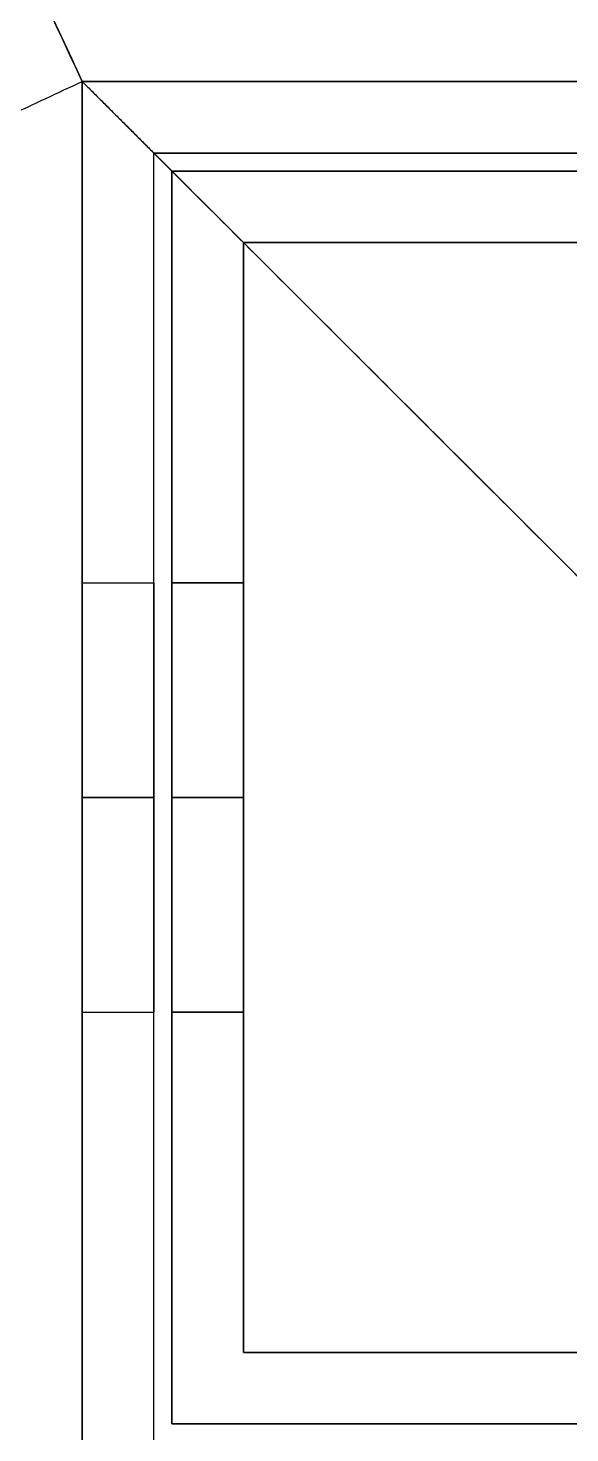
# Model space of a CAD drawing. Header units: millimetres. Extents: x -6529 to 809, y -8611 to 207.
# Drawn here: x -5957.62 to -5942.51, y -3809.64 to -3770.4 of the extents above; entities that cross this region are included whole.
import ezdxf

# ---------------------------------------------------------------- set-up
doc = ezdxf.new("R2010")
doc.units = ezdxf.units.MM
doc.header["$MEASUREMENT"] = 0
doc.layers.add('platen', color=7, linetype='Continuous', true_color=0x007f00)
doc.layers.add('staal', color=5, linetype='Continuous', true_color=0x0000ff)

# ---------------------------------------------------------------- blocks, each defined once
blk = doc.blocks.new('plaat base')
at = {"layer": 'platen'}
for points in [[(0, 0), (0, 0, 9), (0, 0, 18)], [(358, 0, 18), (179, 0, 18), (0, 0, 18)], [(0, 0, 18), (0, -150, 18), (0, -300, 18)], [(0, -150), (0, -150, 9), (0, -150, 18)], [(0, -300), (0, -300, 9), (0, -300, 18)], [(0, -300, 18), (29, -300, 18), (58, -300, 18)], [(0, -600), (0, -600, 9), (0, -600, 18)], [(58, -600, 18), (29, -600, 18), (0, -600, 18)], [(0, -600, 18), (0, -750, 18), (0, -900, 18)], [(0, -750), (0, -750, 9), (0, -750, 18)], [(0, -900), (0, -900, 9), (0, -900, 18)], [(0, -900, 18), (29, -900, 18), (58, -900, 18)]]:
    blk.add_open_spline(points, degree=2, dxfattribs=at)

msp = doc.modelspace()

# ---------------------------------------------------------------- linework, layer by layer
at = {"layer": 'staal'}
for p, q in [((-5956.11, -3771.894, 1276), (-5916.11, -3811.894, 1276)), ((-5954.11, -3773.894, 1301), (-5956.11, -3771.894, 1301)), ((-5956.11, -3771.894, 1276), (-5916.11, -3811.894, 1276)), ((-5954.11, -3773.894, 1301), (-5956.11, -3771.894, 1301)), ((-5956.11, -3771.894), (-5916.11, -3811.894)), ((-5954.11, -3773.894, 25), (-5956.11, -3771.894, 25)), ((-5956.11, -3785.894, 1145.5), (-5954.11, -3785.894, 1145.5)), ((-5956.11, -3785.894, 1220.5), (-5954.11, -3785.894, 1220.5)), ((-5956.11, -3785.894, 995.5), (-5954.11, -3785.894, 995.5)), ((-5956.11, -3785.894, 1070.5), (-5954.11, -3785.894, 1070.5)), ((-5956.11, -3785.894, 845.5), (-5954.11, -3785.894, 845.5)), ((-5956.11, -3785.894, 920.5), (-5954.11, -3785.894, 920.5)), ((-5956.11, -3785.894, 770.5), (-5954.11, -3785.894, 770.5)), ((-5956.11, -3785.894, 695.5), (-5954.11, -3785.894, 695.5)), ((-5956.11, -3785.894, 95.5), (-5954.11, -3785.894, 95.5)), ((-5956.11, -3785.894, 170.5), (-5954.11, -3785.894, 170.5)), ((-5956.11, -3785.894, 320.5), (-5954.11, -3785.894, 320.5)), ((-5956.11, -3785.894, 245.5), (-5954.11, -3785.894, 245.5)), ((-5956.11, -3785.894, 470.5), (-5954.11, -3785.894, 470.5)), ((-5956.11, -3785.894, 395.5), (-5954.11, -3785.894, 395.5)), ((-5956.11, -3785.894, 620.5), (-5954.11, -3785.894, 620.5)), ((-5956.11, -3785.894, 545.5), (-5954.11, -3785.894, 545.5)), ((-5953.61, -3785.894, 1371.5), (-5951.61, -3785.894, 1371.5)), ((-5953.61, -3785.894, 1446.5), (-5951.61, -3785.894, 1446.5)), ((-5953.61, -3785.894, 1220.5), (-5951.61, -3785.894, 1220.5)), ((-5953.61, -3785.894, 1145.5), (-5951.61, -3785.894, 1145.5)), ((-5951.61, -3785.894, 95.5), (-5953.61, -3785.894, 95.5)), ((-5951.61, -3785.894, 170.5), (-5953.61, -3785.894, 170.5)), ((-5954.11, -3791.894, 40), (-5956.11, -3791.894, 40)), ((-5954.11, -3791.894, 1276), (-5956.11, -3791.894, 1276)), ((-5956.11, -3791.894, 1139.5), (-5954.11, -3791.894, 1139.5)), ((-5956.11, -3791.894, 1151.5), (-5954.11, -3791.894, 1151.5)), ((-5956.11, -3791.894, 1214.5), (-5954.11, -3791.894, 1214.5)), ((-5956.11, -3791.894, 1226.5), (-5954.11, -3791.894, 1226.5)), ((-5956.11, -3791.894, 989.5), (-5954.11, -3791.894, 989.5)), ((-5956.11, -3791.894, 1001.5), (-5954.11, -3791.894, 1001.5)), ((-5956.11, -3791.894, 1064.5), (-5954.11, -3791.894, 1064.5)), ((-5956.11, -3791.894, 1076.5), (-5954.11, -3791.894, 1076.5)), ((-5956.11, -3791.894, 839.5), (-5954.11, -3791.894, 839.5)), ((-5956.11, -3791.894, 851.5), (-5954.11, -3791.894, 851.5)), ((-5956.11, -3791.894, 914.5), (-5954.11, -3791.894, 914.5)), ((-5956.11, -3791.894, 926.5), (-5954.11, -3791.894, 926.5)), ((-5956.11, -3791.894, 764.5), (-5954.11, -3791.894, 764.5)), ((-5956.11, -3791.894, 776.5), (-5954.11, -3791.894, 776.5)), ((-5956.11, -3791.894, 689.5), (-5954.11, -3791.894, 689.5)), ((-5956.11, -3791.894, 701.5), (-5954.11, -3791.894, 701.5)), ((-5956.11, -3791.894, 89.5), (-5954.11, -3791.894, 89.5)), ((-5956.11, -3791.894, 101.5), (-5954.11, -3791.894, 101.5)), ((-5956.11, -3791.894, 164.5), (-5954.11, -3791.894, 164.5)), ((-5956.11, -3791.894, 176.5), (-5954.11, -3791.894, 176.5)), ((-5956.11, -3791.894, 314.5), (-5954.11, -3791.894, 314.5)), ((-5956.11, -3791.894, 326.5), (-5954.11, -3791.894, 326.5)), ((-5956.11, -3791.894, 239.5), (-5954.11, -3791.894, 239.5)), ((-5956.11, -3791.894, 251.5), (-5954.11, -3791.894, 251.5)), ((-5956.11, -3791.894, 464.5), (-5954.11, -3791.894, 464.5)), ((-5956.11, -3791.894, 476.5), (-5954.11, -3791.894, 476.5)), ((-5956.11, -3791.894, 389.5), (-5954.11, -3791.894, 389.5)), ((-5956.11, -3791.894, 401.5), (-5954.11, -3791.894, 401.5)), ((-5956.11, -3791.894, 614.5), (-5954.11, -3791.894, 614.5)), ((-5956.11, -3791.894, 626.5), (-5954.11, -3791.894, 626.5)), ((-5956.11, -3791.894, 539.5), (-5954.11, -3791.894, 539.5)), ((-5956.11, -3791.894, 551.5), (-5954.11, -3791.894, 551.5)), ((-5953.61, -3791.894, 1316), (-5951.61, -3791.894, 1316)), ((-5953.61, -3791.894, 1484), (-5951.61, -3791.894, 1484)), ((-5953.61, -3791.894, 1377.5), (-5951.61, -3791.894, 1377.5)), ((-5953.61, -3791.894, 1365.5), (-5951.61, -3791.894, 1365.5)), ((-5953.61, -3791.894, 1452.5), (-5951.61, -3791.894, 1452.5)), ((-5953.61, -3791.894, 1440.5), (-5951.61, -3791.894, 1440.5)), ((-5953.61, -3791.894, 1276), (-5951.61, -3791.894, 1276)), ((-5953.61, -3791.894, 1108), (-5951.61, -3791.894, 1108)), ((-5953.61, -3791.894, 1214.5), (-5951.61, -3791.894, 1214.5)), ((-5953.61, -3791.894, 1226.5), (-5951.61, -3791.894, 1226.5)), ((-5953.61, -3791.894, 1139.5), (-5951.61, -3791.894, 1139.5)), ((-5953.61, -3791.894, 1151.5), (-5951.61, -3791.894, 1151.5)), ((-5951.61, -3791.894, 40), (-5953.61, -3791.894, 40)), ((-5951.61, -3791.894, 208), (-5953.61, -3791.894, 208)), ((-5951.61, -3791.894, 101.5), (-5953.61, -3791.894, 101.5)), ((-5951.61, -3791.894, 89.5), (-5953.61, -3791.894, 89.5)), ((-5951.61, -3791.894, 176.5), (-5953.61, -3791.894, 176.5)), ((-5951.61, -3791.894, 164.5), (-5953.61, -3791.894, 164.5)), ((-5956.11, -3797.894, 1145.5), (-5954.11, -3797.894, 1145.5)), ((-5956.11, -3797.894, 1220.5), (-5954.11, -3797.894, 1220.5)), ((-5956.11, -3797.894, 995.5), (-5954.11, -3797.894, 995.5)), ((-5956.11, -3797.894, 1070.5), (-5954.11, -3797.894, 1070.5)), ((-5956.11, -3797.894, 845.5), (-5954.11, -3797.894, 845.5)), ((-5956.11, -3797.894, 920.5), (-5954.11, -3797.894, 920.5)), ((-5956.11, -3797.894, 770.5), (-5954.11, -3797.894, 770.5)), ((-5956.11, -3797.894, 695.5), (-5954.11, -3797.894, 695.5)), ((-5956.11, -3797.894, 95.5), (-5954.11, -3797.894, 95.5)), ((-5956.11, -3797.894, 170.5), (-5954.11, -3797.894, 170.5)), ((-5956.11, -3797.894, 320.5), (-5954.11, -3797.894, 320.5)), ((-5956.11, -3797.894, 245.5), (-5954.11, -3797.894, 245.5)), ((-5956.11, -3797.894, 470.5), (-5954.11, -3797.894, 470.5)), ((-5956.11, -3797.894, 395.5), (-5954.11, -3797.894, 395.5)), ((-5956.11, -3797.894, 620.5), (-5954.11, -3797.894, 620.5)), ((-5956.11, -3797.894, 545.5), (-5954.11, -3797.894, 545.5)), ((-5953.61, -3797.894, 1371.5), (-5951.61, -3797.894, 1371.5)), ((-5953.61, -3797.894, 1446.5), (-5951.61, -3797.894, 1446.5)), ((-5953.61, -3797.894, 1220.5), (-5951.61, -3797.894, 1220.5)), ((-5953.61, -3797.894, 1145.5), (-5951.61, -3797.894, 1145.5)), ((-5951.61, -3797.894, 95.5), (-5953.61, -3797.894, 95.5)), ((-5951.61, -3797.894, 170.5), (-5953.61, -3797.894, 170.5))]:
    msp.add_line(p, q, dxfattribs=at)
msp.add_lwpolyline([(-4640.11, -5087.894), (-5956.11, -5087.894), (-5956.11, -3771.894), (-4640.11, -3771.894)], close=True, dxfattribs=at)
for points in [[(-5956.11, -5087.894, 1276), (-5956.11, -4429.894, 1276), (-5956.11, -3771.894, 1276)], [(-5956.11, -5087.894, 1316), (-5956.11, -4429.894, 1316), (-5956.11, -3771.894, 1316)], [(-5956.11, -3771.894, 1276), (-5956.11, -3771.894, 1296), (-5956.11, -3771.894, 1316)], [(-5956.11, -3771.894, 1316), (-5936.11, -3791.894, 1316), (-5916.11, -3811.894, 1316)], [(-5956.11, -3861.394, 1296), (-5956.11, -3816.644, 1296), (-5956.11, -3771.894, 1296)], [(-4640.11, -3771.894, 1276), (-5298.11, -3771.894, 1276), (-5956.11, -3771.894, 1276)], [(-4640.11, -3771.894, 1316), (-5298.11, -3771.894, 1316), (-5956.11, -3771.894, 1316)], [(-5956.11, -3771.894, 1276), (-5956.11, -3771.894, 1296), (-5956.11, -3771.894, 1316)], [(-5956.11, -3771.894, 1316), (-5936.11, -3791.894, 1316), (-5916.11, -3811.894, 1316)], [(-5866.61, -3771.894, 1296), (-5911.36, -3771.894, 1296), (-5956.11, -3771.894, 1296)], [(-5916.11, -3771.894, 40), (-5936.11, -3771.894, 40), (-5956.11, -3771.894, 40)], [(-5956.11, -3771.894, 40), (-5956.11, -3771.894, 658), (-5956.11, -3771.894, 1276)], [(-5916.11, -3771.894, 1276), (-5936.11, -3771.894, 1276), (-5956.11, -3771.894, 1276)], [(-5956.11, -3771.894, 40), (-5956.11, -3791.894, 40), (-5956.11, -3811.894, 40)], [(-5956.11, -3771.894, 1276), (-5956.11, -3791.894, 1276), (-5956.11, -3811.894, 1276)], [(-5916.11, -3771.894, 658), (-5936.11, -3771.894, 658), (-5956.11, -3771.894, 658)], [(-5956.11, -3771.894, 658), (-5956.11, -3791.894, 658), (-5956.11, -3811.894, 658)], [(-5956.11, -5087.894), (-5956.11, -4429.894), (-5956.11, -3771.894)], [(-5956.11, -5087.894, 40), (-5956.11, -4429.894, 40), (-5956.11, -3771.894, 40)], [(-5956.11, -3771.894), (-5956.11, -3771.894, 20), (-5956.11, -3771.894, 40)], [(-5956.11, -3771.894, 40), (-5936.11, -3791.894, 40), (-5916.11, -3811.894, 40)], [(-5956.11, -3861.394, 20), (-5956.11, -3816.644, 20), (-5956.11, -3771.894, 20)], [(-5956.11, -3771.894), (-5298.11, -3771.894), (-4640.11, -3771.894)], [(-5956.11, -3771.894, 40), (-5298.11, -3771.894, 40), (-4640.11, -3771.894, 40)], [(-5956.11, -3771.894), (-5956.11, -3771.894, 20), (-5956.11, -3771.894, 40)], [(-5956.11, -3771.894), (-5936.11, -3791.894), (-5916.11, -3811.894)], [(-5916.11, -3811.894, 40), (-5936.11, -3791.894, 40), (-5956.11, -3771.894, 40)], [(-5956.11, -3771.894, 20), (-5911.36, -3771.894, 20), (-5866.61, -3771.894, 20)], [(-5956.11, -3771.894, 25), (-5955.11, -3772.894, 25), (-5954.11, -3773.894, 25)], [(-5954.11, -3773.894, 1314), (-5954.11, -3773.894, 1296), (-5954.11, -3773.894, 1278)], [(-5918.11, -3809.894, 1314), (-5936.11, -3791.894, 1314), (-5954.11, -3773.894, 1314)], [(-5954.11, -3773.894, 1278), (-5936.11, -3791.894, 1278), (-5918.11, -3809.894, 1278)], [(-5954.11, -5085.894, 1314), (-5954.11, -4429.894, 1314), (-5954.11, -3773.894, 1314)], [(-5954.11, -5085.894, 1278), (-5954.11, -4429.894, 1278), (-5954.11, -3773.894, 1278)], [(-5954.11, -3861.394, 1296), (-5954.11, -3817.644, 1296), (-5954.11, -3773.894, 1296)], [(-5954.11, -3773.894, 1314), (-5954.11, -3773.894, 1296), (-5954.11, -3773.894, 1278)], [(-5918.11, -3809.894, 1314), (-5936.11, -3791.894, 1314), (-5954.11, -3773.894, 1314)], [(-5954.11, -3773.894, 1278), (-5936.11, -3791.894, 1278), (-5918.11, -3809.894, 1278)], [(-4642.11, -3773.894, 1314), (-5298.11, -3773.894, 1314), (-5954.11, -3773.894, 1314)], [(-4642.11, -3773.894, 1278), (-5298.11, -3773.894, 1278), (-5954.11, -3773.894, 1278)], [(-5866.61, -3773.894, 1296), (-5910.36, -3773.894, 1296), (-5954.11, -3773.894, 1296)], [(-5954.11, -3809.894, 40), (-5954.11, -3791.894, 40), (-5954.11, -3773.894, 40)], [(-5954.11, -3773.894, 40), (-5954.11, -3773.894, 658), (-5954.11, -3773.894, 1276)], [(-5954.11, -3809.894, 1276), (-5954.11, -3791.894, 1276), (-5954.11, -3773.894, 1276)], [(-5954.11, -3773.894, 40), (-5936.11, -3773.894, 40), (-5918.11, -3773.894, 40)], [(-5954.11, -3773.894, 1276), (-5936.11, -3773.894, 1276), (-5918.11, -3773.894, 1276)], [(-5954.11, -3809.894, 658), (-5954.11, -3791.894, 658), (-5954.11, -3773.894, 658)], [(-5954.11, -3773.894, 658), (-5936.11, -3773.894, 658), (-5918.11, -3773.894, 658)], [(-5954.11, -3773.894, 38), (-5954.11, -3773.894, 20), (-5954.11, -3773.894, 2)], [(-5918.11, -3809.894, 38), (-5936.11, -3791.894, 38), (-5954.11, -3773.894, 38)], [(-5954.11, -3773.894, 2), (-5936.11, -3791.894, 2), (-5918.11, -3809.894, 2)], [(-5954.11, -5085.894, 38), (-5954.11, -4429.894, 38), (-5954.11, -3773.894, 38)], [(-5954.11, -5085.894, 2), (-5954.11, -4429.894, 2), (-5954.11, -3773.894, 2)], [(-5954.11, -3861.394, 20), (-5954.11, -3817.644, 20), (-5954.11, -3773.894, 20)], [(-5954.11, -3773.894, 2), (-5954.11, -3773.894, 20), (-5954.11, -3773.894, 38)], [(-5954.11, -3773.894, 38), (-5936.11, -3791.894, 38), (-5918.11, -3809.894, 38)], [(-5918.11, -3809.894, 2), (-5936.11, -3791.894, 2), (-5954.11, -3773.894, 2)], [(-5954.11, -3773.894, 38), (-5298.11, -3773.894, 38), (-4642.11, -3773.894, 38)], [(-5954.11, -3773.894, 2), (-5298.11, -3773.894, 2), (-4642.11, -3773.894, 2)], [(-5954.11, -3773.894, 20), (-5910.36, -3773.894, 20), (-5866.61, -3773.894, 20)], [(-5953.61, -3774.394, 1316), (-5936.11, -3774.394, 1316), (-5918.61, -3774.394, 1316)], [(-5953.61, -3774.394, 1484), (-5936.11, -3774.394, 1484), (-5918.61, -3774.394, 1484)], [(-5953.61, -3774.394, 1316), (-5953.61, -3774.394, 1400), (-5953.61, -3774.394, 1484)], [(-5953.61, -3809.394, 1316), (-5953.61, -3791.894, 1316), (-5953.61, -3774.394, 1316)], [(-5953.61, -3809.394, 1484), (-5953.61, -3791.894, 1484), (-5953.61, -3774.394, 1484)], [(-5953.61, -3774.394, 1400), (-5936.11, -3774.394, 1400), (-5918.61, -3774.394, 1400)], [(-5953.61, -3809.394, 1400), (-5953.61, -3791.894, 1400), (-5953.61, -3774.394, 1400)], [(-5953.61, -3774.394, 1276), (-5936.11, -3774.394, 1276), (-5918.61, -3774.394, 1276)], [(-5953.61, -3774.394, 1108), (-5936.11, -3774.394, 1108), (-5918.61, -3774.394, 1108)], [(-5953.61, -3774.394, 1276), (-5953.61, -3774.394, 1192), (-5953.61, -3774.394, 1108)], [(-5953.61, -3809.394, 1276), (-5953.61, -3791.894, 1276), (-5953.61, -3774.394, 1276)], [(-5953.61, -3809.394, 1108), (-5953.61, -3791.894, 1108), (-5953.61, -3774.394, 1108)], [(-5953.61, -3774.394, 1192), (-5936.11, -3774.394, 1192), (-5918.61, -3774.394, 1192)], [(-5953.61, -3809.394, 1192), (-5953.61, -3791.894, 1192), (-5953.61, -3774.394, 1192)], [(-5918.61, -3774.394, 40), (-5936.11, -3774.394, 40), (-5953.61, -3774.394, 40)], [(-5953.61, -3774.394, 40), (-5953.61, -3774.394, 124), (-5953.61, -3774.394, 208)], [(-5918.61, -3774.394, 208), (-5936.11, -3774.394, 208), (-5953.61, -3774.394, 208)], [(-5953.61, -3774.394, 40), (-5953.61, -3791.894, 40), (-5953.61, -3809.394, 40)], [(-5953.61, -3774.394, 208), (-5953.61, -3791.894, 208), (-5953.61, -3809.394, 208)], [(-5918.61, -3774.394, 124), (-5936.11, -3774.394, 124), (-5953.61, -3774.394, 124)], [(-5953.61, -3774.394, 124), (-5953.61, -3791.894, 124), (-5953.61, -3809.394, 124)], [(-5951.61, -3776.394, 1316), (-5951.61, -3791.894, 1316), (-5951.61, -3807.394, 1316)], [(-5951.61, -3776.394, 1484), (-5951.61, -3791.894, 1484), (-5951.61, -3807.394, 1484)], [(-5951.61, -3776.394, 1316), (-5951.61, -3776.394, 1400), (-5951.61, -3776.394, 1484)], [(-5920.61, -3776.394, 1316), (-5936.11, -3776.394, 1316), (-5951.61, -3776.394, 1316)], [(-5920.61, -3776.394, 1484), (-5936.11, -3776.394, 1484), (-5951.61, -3776.394, 1484)], [(-5951.61, -3776.394, 1400), (-5951.61, -3791.894, 1400), (-5951.61, -3807.394, 1400)], [(-5920.61, -3776.394, 1400), (-5936.11, -3776.394, 1400), (-5951.61, -3776.394, 1400)], [(-5951.61, -3776.394, 1276), (-5951.61, -3791.894, 1276), (-5951.61, -3807.394, 1276)], [(-5951.61, -3776.394, 1108), (-5951.61, -3791.894, 1108), (-5951.61, -3807.394, 1108)], [(-5951.61, -3776.394, 1276), (-5951.61, -3776.394, 1192), (-5951.61, -3776.394, 1108)], [(-5920.61, -3776.394, 1276), (-5936.11, -3776.394, 1276), (-5951.61, -3776.394, 1276)], [(-5920.61, -3776.394, 1108), (-5936.11, -3776.394, 1108), (-5951.61, -3776.394, 1108)], [(-5951.61, -3776.394, 1192), (-5951.61, -3791.894, 1192), (-5951.61, -3807.394, 1192)], [(-5920.61, -3776.394, 1192), (-5936.11, -3776.394, 1192), (-5951.61, -3776.394, 1192)], [(-5951.61, -3807.394, 40), (-5951.61, -3791.894, 40), (-5951.61, -3776.394, 40)], [(-5951.61, -3776.394, 40), (-5951.61, -3776.394, 124), (-5951.61, -3776.394, 208)], [(-5951.61, -3807.394, 208), (-5951.61, -3791.894, 208), (-5951.61, -3776.394, 208)], [(-5951.61, -3776.394, 40), (-5936.11, -3776.394, 40), (-5920.61, -3776.394, 40)], [(-5951.61, -3776.394, 208), (-5936.11, -3776.394, 208), (-5920.61, -3776.394, 208)], [(-5951.61, -3807.394, 124), (-5951.61, -3791.894, 124), (-5951.61, -3776.394, 124)], [(-5951.61, -3776.394, 124), (-5936.11, -3776.394, 124), (-5920.61, -3776.394, 124)], [(-5956.11, -3791.894, 40), (-5956.11, -3791.894, 64.75), (-5956.11, -3791.894, 89.5)], [(-5956.11, -3791.894, 101.5), (-5956.11, -3791.894, 133), (-5956.11, -3791.894, 164.5)], [(-5956.11, -3791.894, 176.5), (-5956.11, -3791.894, 208), (-5956.11, -3791.894, 239.5)], [(-5956.11, -3791.894, 251.5), (-5956.11, -3791.894, 283), (-5956.11, -3791.894, 314.5)], [(-5956.11, -3791.894, 326.5), (-5956.11, -3791.894, 358), (-5956.11, -3791.894, 389.5)], [(-5956.11, -3791.894, 401.5), (-5956.11, -3791.894, 433), (-5956.11, -3791.894, 464.5)], [(-5956.11, -3791.894, 476.5), (-5956.11, -3791.894, 508), (-5956.11, -3791.894, 539.5)], [(-5956.11, -3791.894, 551.5), (-5956.11, -3791.894, 583), (-5956.11, -3791.894, 614.5)], [(-5956.11, -3791.894, 626.5), (-5956.11, -3791.894, 658), (-5956.11, -3791.894, 689.5)], [(-5956.11, -3791.894, 701.5), (-5956.11, -3791.894, 733), (-5956.11, -3791.894, 764.5)], [(-5956.11, -3791.894, 776.5), (-5956.11, -3791.894, 808), (-5956.11, -3791.894, 839.5)], [(-5956.11, -3791.894, 851.5), (-5956.11, -3791.894, 883), (-5956.11, -3791.894, 914.5)], [(-5956.11, -3791.894, 926.5), (-5956.11, -3791.894, 958), (-5956.11, -3791.894, 989.5)], [(-5956.11, -3791.894, 1001.5), (-5956.11, -3791.894, 1033), (-5956.11, -3791.894, 1064.5)], [(-5956.11, -3791.894, 1076.5), (-5956.11, -3791.894, 1108), (-5956.11, -3791.894, 1139.5)], [(-5956.11, -3791.894, 1151.5), (-5956.11, -3791.894, 1183), (-5956.11, -3791.894, 1214.5)], [(-5956.11, -3791.894, 1226.5), (-5956.11, -3791.894, 1251.25), (-5956.11, -3791.894, 1276)], [(-5954.11, -3791.894, 40), (-5954.11, -3791.894, 64.75), (-5954.11, -3791.894, 89.5)], [(-5954.11, -3791.894, 101.5), (-5954.11, -3791.894, 133), (-5954.11, -3791.894, 164.5)], [(-5954.11, -3791.894, 176.5), (-5954.11, -3791.894, 208), (-5954.11, -3791.894, 239.5)], [(-5954.11, -3791.894, 251.5), (-5954.11, -3791.894, 283), (-5954.11, -3791.894, 314.5)], [(-5954.11, -3791.894, 326.5), (-5954.11, -3791.894, 358), (-5954.11, -3791.894, 389.5)], [(-5954.11, -3791.894, 401.5), (-5954.11, -3791.894, 433), (-5954.11, -3791.894, 464.5)], [(-5954.11, -3791.894, 476.5), (-5954.11, -3791.894, 508), (-5954.11, -3791.894, 539.5)], [(-5954.11, -3791.894, 551.5), (-5954.11, -3791.894, 583), (-5954.11, -3791.894, 614.5)], [(-5954.11, -3791.894, 626.5), (-5954.11, -3791.894, 658), (-5954.11, -3791.894, 689.5)], [(-5954.11, -3791.894, 701.5), (-5954.11, -3791.894, 733), (-5954.11, -3791.894, 764.5)], [(-5954.11, -3791.894, 776.5), (-5954.11, -3791.894, 808), (-5954.11, -3791.894, 839.5)], [(-5954.11, -3791.894, 851.5), (-5954.11, -3791.894, 883), (-5954.11, -3791.894, 914.5)], [(-5954.11, -3791.894, 926.5), (-5954.11, -3791.894, 958), (-5954.11, -3791.894, 989.5)], [(-5954.11, -3791.894, 1001.5), (-5954.11, -3791.894, 1033), (-5954.11, -3791.894, 1064.5)], [(-5954.11, -3791.894, 1076.5), (-5954.11, -3791.894, 1108), (-5954.11, -3791.894, 1139.5)], [(-5954.11, -3791.894, 1151.5), (-5954.11, -3791.894, 1183), (-5954.11, -3791.894, 1214.5)], [(-5954.11, -3791.894, 1226.5), (-5954.11, -3791.894, 1251.25), (-5954.11, -3791.894, 1276)], [(-5953.61, -3791.894, 1316), (-5953.61, -3791.894, 1340.75), (-5953.61, -3791.894, 1365.5)], [(-5953.61, -3791.894, 1377.5), (-5953.61, -3791.894, 1409), (-5953.61, -3791.894, 1440.5)], [(-5953.61, -3791.894, 1452.5), (-5953.61, -3791.894, 1468.25), (-5953.61, -3791.894, 1484)], [(-5953.61, -3791.894, 1276), (-5953.61, -3791.894, 1251.25), (-5953.61, -3791.894, 1226.5)], [(-5953.61, -3791.894, 1214.5), (-5953.61, -3791.894, 1183), (-5953.61, -3791.894, 1151.5)], [(-5953.61, -3791.894, 1139.5), (-5953.61, -3791.894, 1123.75), (-5953.61, -3791.894, 1108)], [(-5953.61, -3791.894, 40), (-5953.61, -3791.894, 64.75), (-5953.61, -3791.894, 89.5)], [(-5953.61, -3791.894, 101.5), (-5953.61, -3791.894, 133), (-5953.61, -3791.894, 164.5)], [(-5953.61, -3791.894, 176.5), (-5953.61, -3791.894, 192.25), (-5953.61, -3791.894, 208)], [(-5951.61, -3791.894, 1316), (-5951.61, -3791.894, 1340.75), (-5951.61, -3791.894, 1365.5)], [(-5951.61, -3791.894, 1377.5), (-5951.61, -3791.894, 1409), (-5951.61, -3791.894, 1440.5)], [(-5951.61, -3791.894, 1452.5), (-5951.61, -3791.894, 1468.25), (-5951.61, -3791.894, 1484)], [(-5951.61, -3791.894, 1276), (-5951.61, -3791.894, 1251.25), (-5951.61, -3791.894, 1226.5)], [(-5951.61, -3791.894, 1214.5), (-5951.61, -3791.894, 1183), (-5951.61, -3791.894, 1151.5)], [(-5951.61, -3791.894, 1139.5), (-5951.61, -3791.894, 1123.75), (-5951.61, -3791.894, 1108)], [(-5951.61, -3791.894, 40), (-5951.61, -3791.894, 64.75), (-5951.61, -3791.894, 89.5)], [(-5951.61, -3791.894, 101.5), (-5951.61, -3791.894, 133), (-5951.61, -3791.894, 164.5)], [(-5951.61, -3791.894, 176.5), (-5951.61, -3791.894, 192.25), (-5951.61, -3791.894, 208)], [(-5951.61, -3807.394, 1316), (-5951.61, -3807.394, 1400), (-5951.61, -3807.394, 1484)], [(-5951.61, -3807.394, 1316), (-5936.11, -3807.394, 1316), (-5920.61, -3807.394, 1316)], [(-5951.61, -3807.394, 1484), (-5936.11, -3807.394, 1484), (-5920.61, -3807.394, 1484)], [(-5951.61, -3807.394, 1400), (-5936.11, -3807.394, 1400), (-5920.61, -3807.394, 1400)], [(-5951.61, -3807.394, 1276), (-5951.61, -3807.394, 1192), (-5951.61, -3807.394, 1108)], [(-5951.61, -3807.394, 1276), (-5936.11, -3807.394, 1276), (-5920.61, -3807.394, 1276)], [(-5951.61, -3807.394, 1108), (-5936.11, -3807.394, 1108), (-5920.61, -3807.394, 1108)], [(-5951.61, -3807.394, 1192), (-5936.11, -3807.394, 1192), (-5920.61, -3807.394, 1192)], [(-5920.61, -3807.394, 40), (-5936.11, -3807.394, 40), (-5951.61, -3807.394, 40)], [(-5951.61, -3807.394, 40), (-5951.61, -3807.394, 124), (-5951.61, -3807.394, 208)], [(-5920.61, -3807.394, 208), (-5936.11, -3807.394, 208), (-5951.61, -3807.394, 208)], [(-5920.61, -3807.394, 124), (-5936.11, -3807.394, 124), (-5951.61, -3807.394, 124)], [(-5918.61, -3809.394, 1316), (-5936.11, -3809.394, 1316), (-5953.61, -3809.394, 1316)], [(-5953.61, -3809.394, 1316), (-5953.61, -3809.394, 1400), (-5953.61, -3809.394, 1484)], [(-5918.61, -3809.394, 1484), (-5936.11, -3809.394, 1484), (-5953.61, -3809.394, 1484)], [(-5918.61, -3809.394, 1400), (-5936.11, -3809.394, 1400), (-5953.61, -3809.394, 1400)], [(-5918.61, -3809.394, 1276), (-5936.11, -3809.394, 1276), (-5953.61, -3809.394, 1276)], [(-5953.61, -3809.394, 1276), (-5953.61, -3809.394, 1192), (-5953.61, -3809.394, 1108)], [(-5918.61, -3809.394, 1108), (-5936.11, -3809.394, 1108), (-5953.61, -3809.394, 1108)], [(-5918.61, -3809.394, 1192), (-5936.11, -3809.394, 1192), (-5953.61, -3809.394, 1192)], [(-5953.61, -3809.394, 40), (-5953.61, -3809.394, 124), (-5953.61, -3809.394, 208)], [(-5953.61, -3809.394, 40), (-5936.11, -3809.394, 40), (-5918.61, -3809.394, 40)], [(-5953.61, -3809.394, 208), (-5936.11, -3809.394, 208), (-5918.61, -3809.394, 208)], [(-5953.61, -3809.394, 124), (-5936.11, -3809.394, 124), (-5918.61, -3809.394, 124)]]:
    msp.add_open_spline(points, degree=2, dxfattribs=at)
for points, weights, knots in [([(-5956.11, -3797.894, 1145.5), (-5956.11, -3797.894, 1139.5), (-5956.11, -3791.894, 1139.5), (-5956.11, -3785.894, 1139.5), (-5956.11, -3785.894, 1145.5), (-5956.11, -3785.894, 1151.5), (-5956.11, -3791.894, 1151.5), (-5956.11, -3797.894, 1151.5), (-5956.11, -3797.894, 1145.5)], [1, 0.707106781187, 1, 0.707106781187, 1, 0.707106781187, 1, 0.707106781187, 1], [-31.415927, -31.415927, -31.415927, -23.561945, -23.561945, -15.707963, -15.707963, -7.853982, -7.853982, 0, 0, 0]), ([(-5956.11, -3797.894, 1220.5), (-5956.11, -3797.894, 1214.5), (-5956.11, -3791.894, 1214.5), (-5956.11, -3785.894, 1214.5), (-5956.11, -3785.894, 1220.5), (-5956.11, -3785.894, 1226.5), (-5956.11, -3791.894, 1226.5), (-5956.11, -3797.894, 1226.5), (-5956.11, -3797.894, 1220.5)], [1, 0.707106781187, 1, 0.707106781187, 1, 0.707106781187, 1, 0.707106781187, 1], [-31.415927, -31.415927, -31.415927, -23.561945, -23.561945, -15.707963, -15.707963, -7.853982, -7.853982, 0, 0, 0]), ([(-5956.11, -3797.894, 995.5), (-5956.11, -3797.894, 989.5), (-5956.11, -3791.894, 989.5), (-5956.11, -3785.894, 989.5), (-5956.11, -3785.894, 995.5), (-5956.11, -3785.894, 1001.5), (-5956.11, -3791.894, 1001.5), (-5956.11, -3797.894, 1001.5), (-5956.11, -3797.894, 995.5)], [1, 0.707106781187, 1, 0.707106781187, 1, 0.707106781187, 1, 0.707106781187, 1], [-31.415927, -31.415927, -31.415927, -23.561945, -23.561945, -15.707963, -15.707963, -7.853982, -7.853982, 0, 0, 0]), ([(-5956.11, -3797.894, 1070.5), (-5956.11, -3797.894, 1064.5), (-5956.11, -3791.894, 1064.5), (-5956.11, -3785.894, 1064.5), (-5956.11, -3785.894, 1070.5), (-5956.11, -3785.894, 1076.5), (-5956.11, -3791.894, 1076.5), (-5956.11, -3797.894, 1076.5), (-5956.11, -3797.894, 1070.5)], [1, 0.707106781187, 1, 0.707106781187, 1, 0.707106781187, 1, 0.707106781187, 1], [-31.415927, -31.415927, -31.415927, -23.561945, -23.561945, -15.707963, -15.707963, -7.853982, -7.853982, 0, 0, 0]), ([(-5956.11, -3797.894, 845.5), (-5956.11, -3797.894, 839.5), (-5956.11, -3791.894, 839.5), (-5956.11, -3785.894, 839.5), (-5956.11, -3785.894, 845.5), (-5956.11, -3785.894, 851.5), (-5956.11, -3791.894, 851.5), (-5956.11, -3797.894, 851.5), (-5956.11, -3797.894, 845.5)], [1, 0.707106781187, 1, 0.707106781187, 1, 0.707106781187, 1, 0.707106851018, 0.999999860338], [-31.415927, -31.415927, -31.415927, -23.561944, -23.561944, -15.707962, -15.707962, -7.85398, -7.85398, 0, 0, 0]), ([(-5956.11, -3797.894, 920.5), (-5956.11, -3797.894, 914.5), (-5956.11, -3791.894, 914.5), (-5956.11, -3785.894, 914.5), (-5956.11, -3785.894, 920.5), (-5956.11, -3785.894, 926.5), (-5956.11, -3791.894, 926.5), (-5956.11, -3797.894, 926.5), (-5956.11, -3797.894, 920.5)], [1, 0.707106781187, 1, 0.707106781187, 1, 0.707106781187, 1, 0.707106851018, 0.999999860338], [-31.415927, -31.415927, -31.415927, -23.561944, -23.561944, -15.707962, -15.707962, -7.85398, -7.85398, 0, 0, 0]), ([(-5956.11, -3797.894, 770.5), (-5956.11, -3797.894, 764.5), (-5956.11, -3791.894, 764.5), (-5956.11, -3785.894, 764.5), (-5956.11, -3785.894, 770.5), (-5956.11, -3785.894, 776.5), (-5956.11, -3791.894, 776.5), (-5956.11, -3797.894, 776.5), (-5956.11, -3797.894, 770.5)], [1, 0.707106781187, 1, 0.707106781187, 1, 0.707106781187, 1, 0.707106781187, 1], [-31.415927, -31.415927, -31.415927, -23.561945, -23.561945, -15.707963, -15.707963, -7.853982, -7.853982, 0, 0, 0]), ([(-5956.11, -3797.894, 695.5), (-5956.11, -3797.894, 689.5), (-5956.11, -3791.894, 689.5), (-5956.11, -3785.894, 689.5), (-5956.11, -3785.894, 695.5), (-5956.11, -3785.894, 701.5), (-5956.11, -3791.894, 701.5), (-5956.11, -3797.894, 701.5), (-5956.11, -3797.894, 695.5)], [1, 0.707106781187, 1, 0.707106781187, 1, 0.707106781187, 1, 0.707106781187, 1], [-31.415927, -31.415927, -31.415927, -23.561945, -23.561945, -15.707963, -15.707963, -7.853982, -7.853982, 0, 0, 0]), ([(-5956.11, -3797.894, 95.5), (-5956.11, -3797.894, 89.5), (-5956.11, -3791.894, 89.5), (-5956.11, -3785.894, 89.5), (-5956.11, -3785.894, 95.5), (-5956.11, -3785.894, 101.5), (-5956.11, -3791.894, 101.5), (-5956.11, -3797.894, 101.5), (-5956.11, -3797.894, 95.5)], [1, 0.707106781187, 1, 0.707106781187, 1, 0.707106781187, 1, 0.707106781187, 1], [-31.415927, -31.415927, -31.415927, -23.561945, -23.561945, -15.707963, -15.707963, -7.853982, -7.853982, 0, 0, 0]), ([(-5956.11, -3797.894, 170.5), (-5956.11, -3797.894, 164.5), (-5956.11, -3791.894, 164.5), (-5956.11, -3785.894, 164.5), (-5956.11, -3785.894, 170.5), (-5956.11, -3785.894, 176.5), (-5956.11, -3791.894, 176.5), (-5956.11, -3797.894, 176.5), (-5956.11, -3797.894, 170.5)], [1, 0.707106781187, 1, 0.707106781187, 1, 0.707106781187, 1, 0.707106781187, 1], [-31.415927, -31.415927, -31.415927, -23.561945, -23.561945, -15.707963, -15.707963, -7.853982, -7.853982, 0, 0, 0]), ([(-5956.11, -3797.894, 320.5), (-5956.11, -3797.894, 314.5), (-5956.11, -3791.894, 314.5), (-5956.11, -3785.894, 314.5), (-5956.11, -3785.894, 320.5), (-5956.11, -3785.894, 326.5), (-5956.11, -3791.894, 326.5), (-5956.11, -3797.894, 326.5), (-5956.11, -3797.894, 320.5)], [1, 0.707106781187, 1, 0.707106781187, 1, 0.707106781187, 1, 0.707106781187, 1], [-31.415927, -31.415927, -31.415927, -23.561945, -23.561945, -15.707963, -15.707963, -7.853982, -7.853982, 0, 0, 0]), ([(-5956.11, -3797.894, 245.5), (-5956.11, -3797.894, 239.5), (-5956.11, -3791.894, 239.5), (-5956.11, -3785.894, 239.5), (-5956.11, -3785.894, 245.5), (-5956.11, -3785.894, 251.5), (-5956.11, -3791.894, 251.5), (-5956.11, -3797.894, 251.5), (-5956.11, -3797.894, 245.5)], [1, 0.707106781187, 1, 0.707106781187, 1, 0.707106781187, 1, 0.707106851018, 0.999999860338], [-31.415927, -31.415927, -31.415927, -23.561944, -23.561944, -15.707962, -15.707962, -7.85398, -7.85398, 0, 0, 0]), ([(-5956.11, -3797.894, 470.5), (-5956.11, -3797.894, 464.5), (-5956.11, -3791.894, 464.5), (-5956.11, -3785.894, 464.5), (-5956.11, -3785.894, 470.5), (-5956.11, -3785.894, 476.5), (-5956.11, -3791.894, 476.5), (-5956.11, -3797.894, 476.5), (-5956.11, -3797.894, 470.5)], [1, 0.707106781187, 1, 0.707106781187, 1, 0.707106781187, 1, 0.707106781187, 1], [-31.415927, -31.415927, -31.415927, -23.561945, -23.561945, -15.707963, -15.707963, -7.853982, -7.853982, 0, 0, 0]), ([(-5956.11, -3797.894, 395.5), (-5956.11, -3797.894, 389.5), (-5956.11, -3791.894, 389.5), (-5956.11, -3785.894, 389.5), (-5956.11, -3785.894, 395.5), (-5956.11, -3785.894, 401.5), (-5956.11, -3791.894, 401.5), (-5956.11, -3797.894, 401.5), (-5956.11, -3797.894, 395.5)], [1, 0.707106781187, 1, 0.707106781187, 1, 0.707106781187, 1, 0.707106781187, 1], [-31.415927, -31.415927, -31.415927, -23.561945, -23.561945, -15.707963, -15.707963, -7.853982, -7.853982, 0, 0, 0]), ([(-5956.11, -3797.894, 620.5), (-5956.11, -3797.894, 614.5), (-5956.11, -3791.894, 614.5), (-5956.11, -3785.894, 614.5), (-5956.11, -3785.894, 620.5), (-5956.11, -3785.894, 626.5), (-5956.11, -3791.894, 626.5), (-5956.11, -3797.894, 626.5), (-5956.11, -3797.894, 620.5)], [1, 0.707106781187, 1, 0.707106781187, 1, 0.707106781187, 1, 0.707106781187, 1], [-31.415927, -31.415927, -31.415927, -23.561945, -23.561945, -15.707963, -15.707963, -7.853982, -7.853982, 0, 0, 0]), ([(-5956.11, -3797.894, 545.5), (-5956.11, -3797.894, 539.5), (-5956.11, -3791.894, 539.5), (-5956.11, -3785.894, 539.5), (-5956.11, -3785.894, 545.5), (-5956.11, -3785.894, 551.5), (-5956.11, -3791.894, 551.5), (-5956.11, -3797.894, 551.5), (-5956.11, -3797.894, 545.5)], [1, 0.707106781187, 1, 0.707106781187, 1, 0.707106781187, 1, 0.707106781187, 1], [-31.415927, -31.415927, -31.415927, -23.561945, -23.561945, -15.707963, -15.707963, -7.853982, -7.853982, 0, 0, 0]), ([(-5954.11, -3797.894, 1145.5), (-5954.11, -3797.894, 1151.5), (-5954.11, -3791.894, 1151.5), (-5954.11, -3785.894, 1151.5), (-5954.11, -3785.894, 1145.5), (-5954.11, -3785.894, 1139.5), (-5954.11, -3791.894, 1139.5), (-5954.11, -3797.894, 1139.5), (-5954.11, -3797.894, 1145.5)], [1, 0.707106781187, 1, 0.707106781187, 1, 0.707106781187, 1, 0.707106781187, 1], [0, 0, 0, 7.853982, 7.853982, 15.707963, 15.707963, 23.561945, 23.561945, 31.415927, 31.415927, 31.415927]), ([(-5954.11, -3797.894, 1220.5), (-5954.11, -3797.894, 1226.5), (-5954.11, -3791.894, 1226.5), (-5954.11, -3785.894, 1226.5), (-5954.11, -3785.894, 1220.5), (-5954.11, -3785.894, 1214.5), (-5954.11, -3791.894, 1214.5), (-5954.11, -3797.894, 1214.5), (-5954.11, -3797.894, 1220.5)], [1, 0.707106781187, 1, 0.707106781187, 1, 0.707106781187, 1, 0.707106781187, 1], [0, 0, 0, 7.853982, 7.853982, 15.707963, 15.707963, 23.561945, 23.561945, 31.415927, 31.415927, 31.415927]), ([(-5954.11, -3797.894, 995.5), (-5954.11, -3797.894, 1001.5), (-5954.11, -3791.894, 1001.5), (-5954.11, -3785.894, 1001.5), (-5954.11, -3785.894, 995.5), (-5954.11, -3785.894, 989.5), (-5954.11, -3791.894, 989.5), (-5954.11, -3797.894, 989.5), (-5954.11, -3797.894, 995.5)], [1, 0.707106781187, 1, 0.707106781187, 1, 0.707106781187, 1, 0.707106781187, 1], [0, 0, 0, 7.853982, 7.853982, 15.707963, 15.707963, 23.561945, 23.561945, 31.415927, 31.415927, 31.415927]), ([(-5954.11, -3797.894, 1070.5), (-5954.11, -3797.894, 1076.5), (-5954.11, -3791.894, 1076.5), (-5954.11, -3785.894, 1076.5), (-5954.11, -3785.894, 1070.5), (-5954.11, -3785.894, 1064.5), (-5954.11, -3791.894, 1064.5), (-5954.11, -3797.894, 1064.5), (-5954.11, -3797.894, 1070.5)], [1, 0.707106781187, 1, 0.707106781187, 1, 0.707106781187, 1, 0.707106781187, 1], [0, 0, 0, 7.853982, 7.853982, 15.707963, 15.707963, 23.561945, 23.561945, 31.415927, 31.415927, 31.415927]), ([(-5954.11, -3797.894, 845.5), (-5954.11, -3797.894, 851.5), (-5954.11, -3791.894, 851.5), (-5954.11, -3785.894, 851.5), (-5954.11, -3785.894, 845.5), (-5954.11, -3785.894, 839.5), (-5954.11, -3791.894, 839.5), (-5954.11, -3797.894, 839.5), (-5954.11, -3797.894, 845.5)], [0.999999860338, 0.707106851018, 1, 0.707106781187, 1, 0.707106781187, 1, 0.707106781187, 1], [0, 0, 0, 7.85398, 7.85398, 15.707962, 15.707962, 23.561944, 23.561944, 31.415927, 31.415927, 31.415927]), ([(-5954.11, -3797.894, 920.5), (-5954.11, -3797.894, 926.5), (-5954.11, -3791.894, 926.5), (-5954.11, -3785.894, 926.5), (-5954.11, -3785.894, 920.5), (-5954.11, -3785.894, 914.5), (-5954.11, -3791.894, 914.5), (-5954.11, -3797.894, 914.5), (-5954.11, -3797.894, 920.5)], [1, 0.707106781187, 1, 0.707106781187, 1, 0.707106781187, 1, 0.707106781187, 1], [0, 0, 0, 7.853982, 7.853982, 15.707963, 15.707963, 23.561945, 23.561945, 31.415927, 31.415927, 31.415927]), ([(-5954.11, -3797.894, 770.5), (-5954.11, -3797.894, 776.5), (-5954.11, -3791.894, 776.5), (-5954.11, -3785.894, 776.5), (-5954.11, -3785.894, 770.5), (-5954.11, -3785.894, 764.5), (-5954.11, -3791.894, 764.5), (-5954.11, -3797.894, 764.5), (-5954.11, -3797.894, 770.5)], [1, 0.707106781187, 1, 0.707106781187, 1, 0.707106781187, 1, 0.707106781187, 1], [0, 0, 0, 7.853982, 7.853982, 15.707963, 15.707963, 23.561945, 23.561945, 31.415927, 31.415927, 31.415927]), ([(-5954.11, -3797.894, 695.5), (-5954.11, -3797.894, 701.5), (-5954.11, -3791.894, 701.5), (-5954.11, -3785.894, 701.5), (-5954.11, -3785.894, 695.5), (-5954.11, -3785.894, 689.5), (-5954.11, -3791.894, 689.5), (-5954.11, -3797.894, 689.5), (-5954.11, -3797.894, 695.5)], [1, 0.707106781187, 1, 0.707106781187, 1, 0.707106781187, 1, 0.707106781187, 1], [0, 0, 0, 7.853982, 7.853982, 15.707963, 15.707963, 23.561945, 23.561945, 31.415927, 31.415927, 31.415927]), ([(-5954.11, -3797.894, 95.5), (-5954.11, -3797.894, 101.5), (-5954.11, -3791.894, 101.5), (-5954.11, -3785.894, 101.5), (-5954.11, -3785.894, 95.5), (-5954.11, -3785.894, 89.5), (-5954.11, -3791.894, 89.5), (-5954.11, -3797.894, 89.5), (-5954.11, -3797.894, 95.5)], [1, 0.707106781187, 1, 0.707106781187, 1, 0.707106781187, 1, 0.707106781187, 1], [0, 0, 0, 7.853982, 7.853982, 15.707963, 15.707963, 23.561945, 23.561945, 31.415927, 31.415927, 31.415927]), ([(-5954.11, -3797.894, 170.5), (-5954.11, -3797.894, 176.5), (-5954.11, -3791.894, 176.5), (-5954.11, -3785.894, 176.5), (-5954.11, -3785.894, 170.5), (-5954.11, -3785.894, 164.5), (-5954.11, -3791.894, 164.5), (-5954.11, -3797.894, 164.5), (-5954.11, -3797.894, 170.5)], [1, 0.707106781187, 1, 0.707106781187, 1, 0.707106781187, 1, 0.707106781187, 1], [0, 0, 0, 7.853982, 7.853982, 15.707963, 15.707963, 23.561945, 23.561945, 31.415927, 31.415927, 31.415927]), ([(-5954.11, -3797.894, 320.5), (-5954.11, -3797.894, 326.5), (-5954.11, -3791.894, 326.5), (-5954.11, -3785.894, 326.5), (-5954.11, -3785.894, 320.5), (-5954.11, -3785.894, 314.5), (-5954.11, -3791.894, 314.5), (-5954.11, -3797.894, 314.5), (-5954.11, -3797.894, 320.5)], [1, 0.707106781187, 1, 0.707106781187, 1, 0.707106781187, 1, 0.707106781187, 1], [0, 0, 0, 7.853982, 7.853982, 15.707963, 15.707963, 23.561945, 23.561945, 31.415927, 31.415927, 31.415927]), ([(-5954.11, -3797.894, 245.5), (-5954.11, -3797.894, 251.5), (-5954.11, -3791.894, 251.5), (-5954.11, -3785.894, 251.5), (-5954.11, -3785.894, 245.5), (-5954.11, -3785.894, 239.5), (-5954.11, -3791.894, 239.5), (-5954.11, -3797.894, 239.5), (-5954.11, -3797.894, 245.5)], [1, 0.707106781187, 1, 0.707106781187, 1, 0.707106781187, 1, 0.707106781187, 1], [0, 0, 0, 7.853982, 7.853982, 15.707963, 15.707963, 23.561945, 23.561945, 31.415927, 31.415927, 31.415927]), ([(-5954.11, -3797.894, 470.5), (-5954.11, -3797.894, 476.5), (-5954.11, -3791.894, 476.5), (-5954.11, -3785.894, 476.5), (-5954.11, -3785.894, 470.5), (-5954.11, -3785.894, 464.5), (-5954.11, -3791.894, 464.5), (-5954.11, -3797.894, 464.5), (-5954.11, -3797.894, 470.5)], [1, 0.707106781187, 1, 0.707106781187, 1, 0.707106781187, 1, 0.707106781187, 1], [0, 0, 0, 7.853982, 7.853982, 15.707963, 15.707963, 23.561945, 23.561945, 31.415927, 31.415927, 31.415927]), ([(-5954.11, -3797.894, 395.5), (-5954.11, -3797.894, 401.5), (-5954.11, -3791.894, 401.5), (-5954.11, -3785.894, 401.5), (-5954.11, -3785.894, 395.5), (-5954.11, -3785.894, 389.5), (-5954.11, -3791.894, 389.5), (-5954.11, -3797.894, 389.5), (-5954.11, -3797.894, 395.5)], [1, 0.707106781187, 1, 0.707106781187, 1, 0.707106781187, 1, 0.707106781187, 1], [0, 0, 0, 7.853982, 7.853982, 15.707963, 15.707963, 23.561945, 23.561945, 31.415927, 31.415927, 31.415927]), ([(-5954.11, -3797.894, 620.5), (-5954.11, -3797.894, 626.5), (-5954.11, -3791.894, 626.5), (-5954.11, -3785.894, 626.5), (-5954.11, -3785.894, 620.5), (-5954.11, -3785.894, 614.5), (-5954.11, -3791.894, 614.5), (-5954.11, -3797.894, 614.5), (-5954.11, -3797.894, 620.5)], [1, 0.707106781187, 1, 0.707106781187, 1, 0.707106781187, 1, 0.707106781187, 1], [0, 0, 0, 7.853982, 7.853982, 15.707963, 15.707963, 23.561945, 23.561945, 31.415927, 31.415927, 31.415927]), ([(-5954.11, -3797.894, 545.5), (-5954.11, -3797.894, 551.5), (-5954.11, -3791.894, 551.5), (-5954.11, -3785.894, 551.5), (-5954.11, -3785.894, 545.5), (-5954.11, -3785.894, 539.5), (-5954.11, -3791.894, 539.5), (-5954.11, -3797.894, 539.5), (-5954.11, -3797.894, 545.5)], [1, 0.707106781187, 1, 0.707106781187, 1, 0.707106781187, 1, 0.707106781187, 1], [0, 0, 0, 7.853982, 7.853982, 15.707963, 15.707963, 23.561945, 23.561945, 31.415927, 31.415927, 31.415927]), ([(-5953.61, -3797.894, 1371.5), (-5953.61, -3797.894, 1377.5), (-5953.61, -3791.894, 1377.5), (-5953.61, -3785.894, 1377.5), (-5953.61, -3785.894, 1371.5), (-5953.61, -3785.894, 1365.5), (-5953.61, -3791.894, 1365.5), (-5953.61, -3797.894, 1365.5), (-5953.61, -3797.894, 1371.5)], [1, 0.707106781187, 1, 0.707106781187, 1, 0.707106781187, 1, 0.707106781187, 1], [0, 0, 0, 7.853982, 7.853982, 15.707963, 15.707963, 23.561945, 23.561945, 31.415927, 31.415927, 31.415927]), ([(-5953.61, -3797.894, 1446.5), (-5953.61, -3797.894, 1452.5), (-5953.61, -3791.894, 1452.5), (-5953.61, -3785.894, 1452.5), (-5953.61, -3785.894, 1446.5), (-5953.61, -3785.894, 1440.5), (-5953.61, -3791.894, 1440.5), (-5953.61, -3797.894, 1440.5), (-5953.61, -3797.894, 1446.5)], [1, 0.707106781187, 1, 0.707106781187, 1, 0.707106781187, 1, 0.707106781187, 1], [0, 0, 0, 7.853982, 7.853982, 15.707963, 15.707963, 23.561945, 23.561945, 31.415927, 31.415927, 31.415927]), ([(-5953.61, -3797.894, 1220.5), (-5953.61, -3797.894, 1214.5), (-5953.61, -3791.894, 1214.5), (-5953.61, -3785.894, 1214.5), (-5953.61, -3785.894, 1220.5), (-5953.61, -3785.894, 1226.5), (-5953.61, -3791.894, 1226.5), (-5953.61, -3797.894, 1226.5), (-5953.61, -3797.894, 1220.5)], [1, 0.707106781187, 1, 0.707106781187, 1, 0.707106781187, 1, 0.707106781187, 1], [0, 0, 0, 7.853982, 7.853982, 15.707963, 15.707963, 23.561945, 23.561945, 31.415927, 31.415927, 31.415927]), ([(-5953.61, -3797.894, 1145.5), (-5953.61, -3797.894, 1139.5), (-5953.61, -3791.894, 1139.5), (-5953.61, -3785.894, 1139.5), (-5953.61, -3785.894, 1145.5), (-5953.61, -3785.894, 1151.5), (-5953.61, -3791.894, 1151.5), (-5953.61, -3797.894, 1151.5), (-5953.61, -3797.894, 1145.5)], [1, 0.707106781187, 1, 0.707106781187, 1, 0.707106781187, 1, 0.707106781187, 1], [0, 0, 0, 7.853982, 7.853982, 15.707963, 15.707963, 23.561945, 23.561945, 31.415927, 31.415927, 31.415927]), ([(-5953.61, -3797.894, 95.5), (-5953.61, -3797.894, 89.5), (-5953.61, -3791.894, 89.5), (-5953.61, -3785.894, 89.5), (-5953.61, -3785.894, 95.5), (-5953.61, -3785.894, 101.5), (-5953.61, -3791.894, 101.5), (-5953.61, -3797.894, 101.5), (-5953.61, -3797.894, 95.5)], [1, 0.707106781187, 1, 0.707106781187, 1, 0.707106781187, 1, 0.707106781187, 1], [-31.415927, -31.415927, -31.415927, -23.561945, -23.561945, -15.707963, -15.707963, -7.853982, -7.853982, 0, 0, 0]), ([(-5953.61, -3797.894, 170.5), (-5953.61, -3797.894, 164.5), (-5953.61, -3791.894, 164.5), (-5953.61, -3785.894, 164.5), (-5953.61, -3785.894, 170.5), (-5953.61, -3785.894, 176.5), (-5953.61, -3791.894, 176.5), (-5953.61, -3797.894, 176.5), (-5953.61, -3797.894, 170.5)], [1, 0.707106781187, 1, 0.707106781187, 1, 0.707106781187, 1, 0.707106781187, 1], [-31.415927, -31.415927, -31.415927, -23.561945, -23.561945, -15.707963, -15.707963, -7.853982, -7.853982, 0, 0, 0]), ([(-5951.61, -3797.894, 1371.5), (-5951.61, -3797.894, 1365.5), (-5951.61, -3791.894, 1365.5), (-5951.61, -3785.894, 1365.5), (-5951.61, -3785.894, 1371.5), (-5951.61, -3785.894, 1377.5), (-5951.61, -3791.894, 1377.5), (-5951.61, -3797.894, 1377.5), (-5951.61, -3797.894, 1371.5)], [1, 0.707106781187, 1, 0.707106781187, 1, 0.707106781187, 1, 0.707106781187, 1], [-31.415927, -31.415927, -31.415927, -23.561945, -23.561945, -15.707963, -15.707963, -7.853982, -7.853982, 0, 0, 0]), ([(-5951.61, -3797.894, 1446.5), (-5951.61, -3797.894, 1440.5), (-5951.61, -3791.894, 1440.5), (-5951.61, -3785.894, 1440.5), (-5951.61, -3785.894, 1446.5), (-5951.61, -3785.894, 1452.5), (-5951.61, -3791.894, 1452.5), (-5951.61, -3797.894, 1452.5), (-5951.61, -3797.894, 1446.5)], [1, 0.707106781187, 1, 0.707106781187, 1, 0.707106781187, 1, 0.707106781187, 1], [-31.415927, -31.415927, -31.415927, -23.561945, -23.561945, -15.707963, -15.707963, -7.853982, -7.853982, 0, 0, 0]), ([(-5951.61, -3797.894, 1220.5), (-5951.61, -3797.894, 1226.5), (-5951.61, -3791.894, 1226.5), (-5951.61, -3785.894, 1226.5), (-5951.61, -3785.894, 1220.5), (-5951.61, -3785.894, 1214.5), (-5951.61, -3791.894, 1214.5), (-5951.61, -3797.894, 1214.5), (-5951.61, -3797.894, 1220.5)], [1, 0.707106781187, 1, 0.707106781187, 1, 0.707106781187, 1, 0.707106781187, 1], [-31.415927, -31.415927, -31.415927, -23.561945, -23.561945, -15.707963, -15.707963, -7.853982, -7.853982, 0, 0, 0]), ([(-5951.61, -3797.894, 1145.5), (-5951.61, -3797.894, 1151.5), (-5951.61, -3791.894, 1151.5), (-5951.61, -3785.894, 1151.5), (-5951.61, -3785.894, 1145.5), (-5951.61, -3785.894, 1139.5), (-5951.61, -3791.894, 1139.5), (-5951.61, -3797.894, 1139.5), (-5951.61, -3797.894, 1145.5)], [1, 0.707106781187, 1, 0.707106781187, 1, 0.707106781187, 1, 0.707106781187, 1], [-31.415927, -31.415927, -31.415927, -23.561945, -23.561945, -15.707963, -15.707963, -7.853982, -7.853982, 0, 0, 0]), ([(-5951.61, -3797.894, 95.5), (-5951.61, -3797.894, 101.5), (-5951.61, -3791.894, 101.5), (-5951.61, -3785.894, 101.5), (-5951.61, -3785.894, 95.5), (-5951.61, -3785.894, 89.5), (-5951.61, -3791.894, 89.5), (-5951.61, -3797.894, 89.5), (-5951.61, -3797.894, 95.5)], [1, 0.707106781187, 1, 0.707106781187, 1, 0.707106781187, 1, 0.707106781187, 1], [0, 0, 0, 7.853982, 7.853982, 15.707963, 15.707963, 23.561945, 23.561945, 31.415927, 31.415927, 31.415927]), ([(-5951.61, -3797.894, 170.5), (-5951.61, -3797.894, 176.5), (-5951.61, -3791.894, 176.5), (-5951.61, -3785.894, 176.5), (-5951.61, -3785.894, 170.5), (-5951.61, -3785.894, 164.5), (-5951.61, -3791.894, 164.5), (-5951.61, -3797.894, 164.5), (-5951.61, -3797.894, 170.5)], [1, 0.707106781187, 1, 0.707106781187, 1, 0.707106781187, 1, 0.707106781187, 1], [0, 0, 0, 7.853982, 7.853982, 15.707963, 15.707963, 23.561945, 23.561945, 31.415927, 31.415927, 31.415927])]:
    msp.add_rational_spline(points, weights, degree=2, knots=knots, dxfattribs=at)

# ---------------------------------------------------------------- block references
at = {"layer": 'platen', "extrusion": (0.906308, 0.422618, 0)}
msp.add_blockref('plaat base', (-901.336, 1258.5, -7010.14), dxfattribs=at)

doc.saveas('drawing.dxf')
